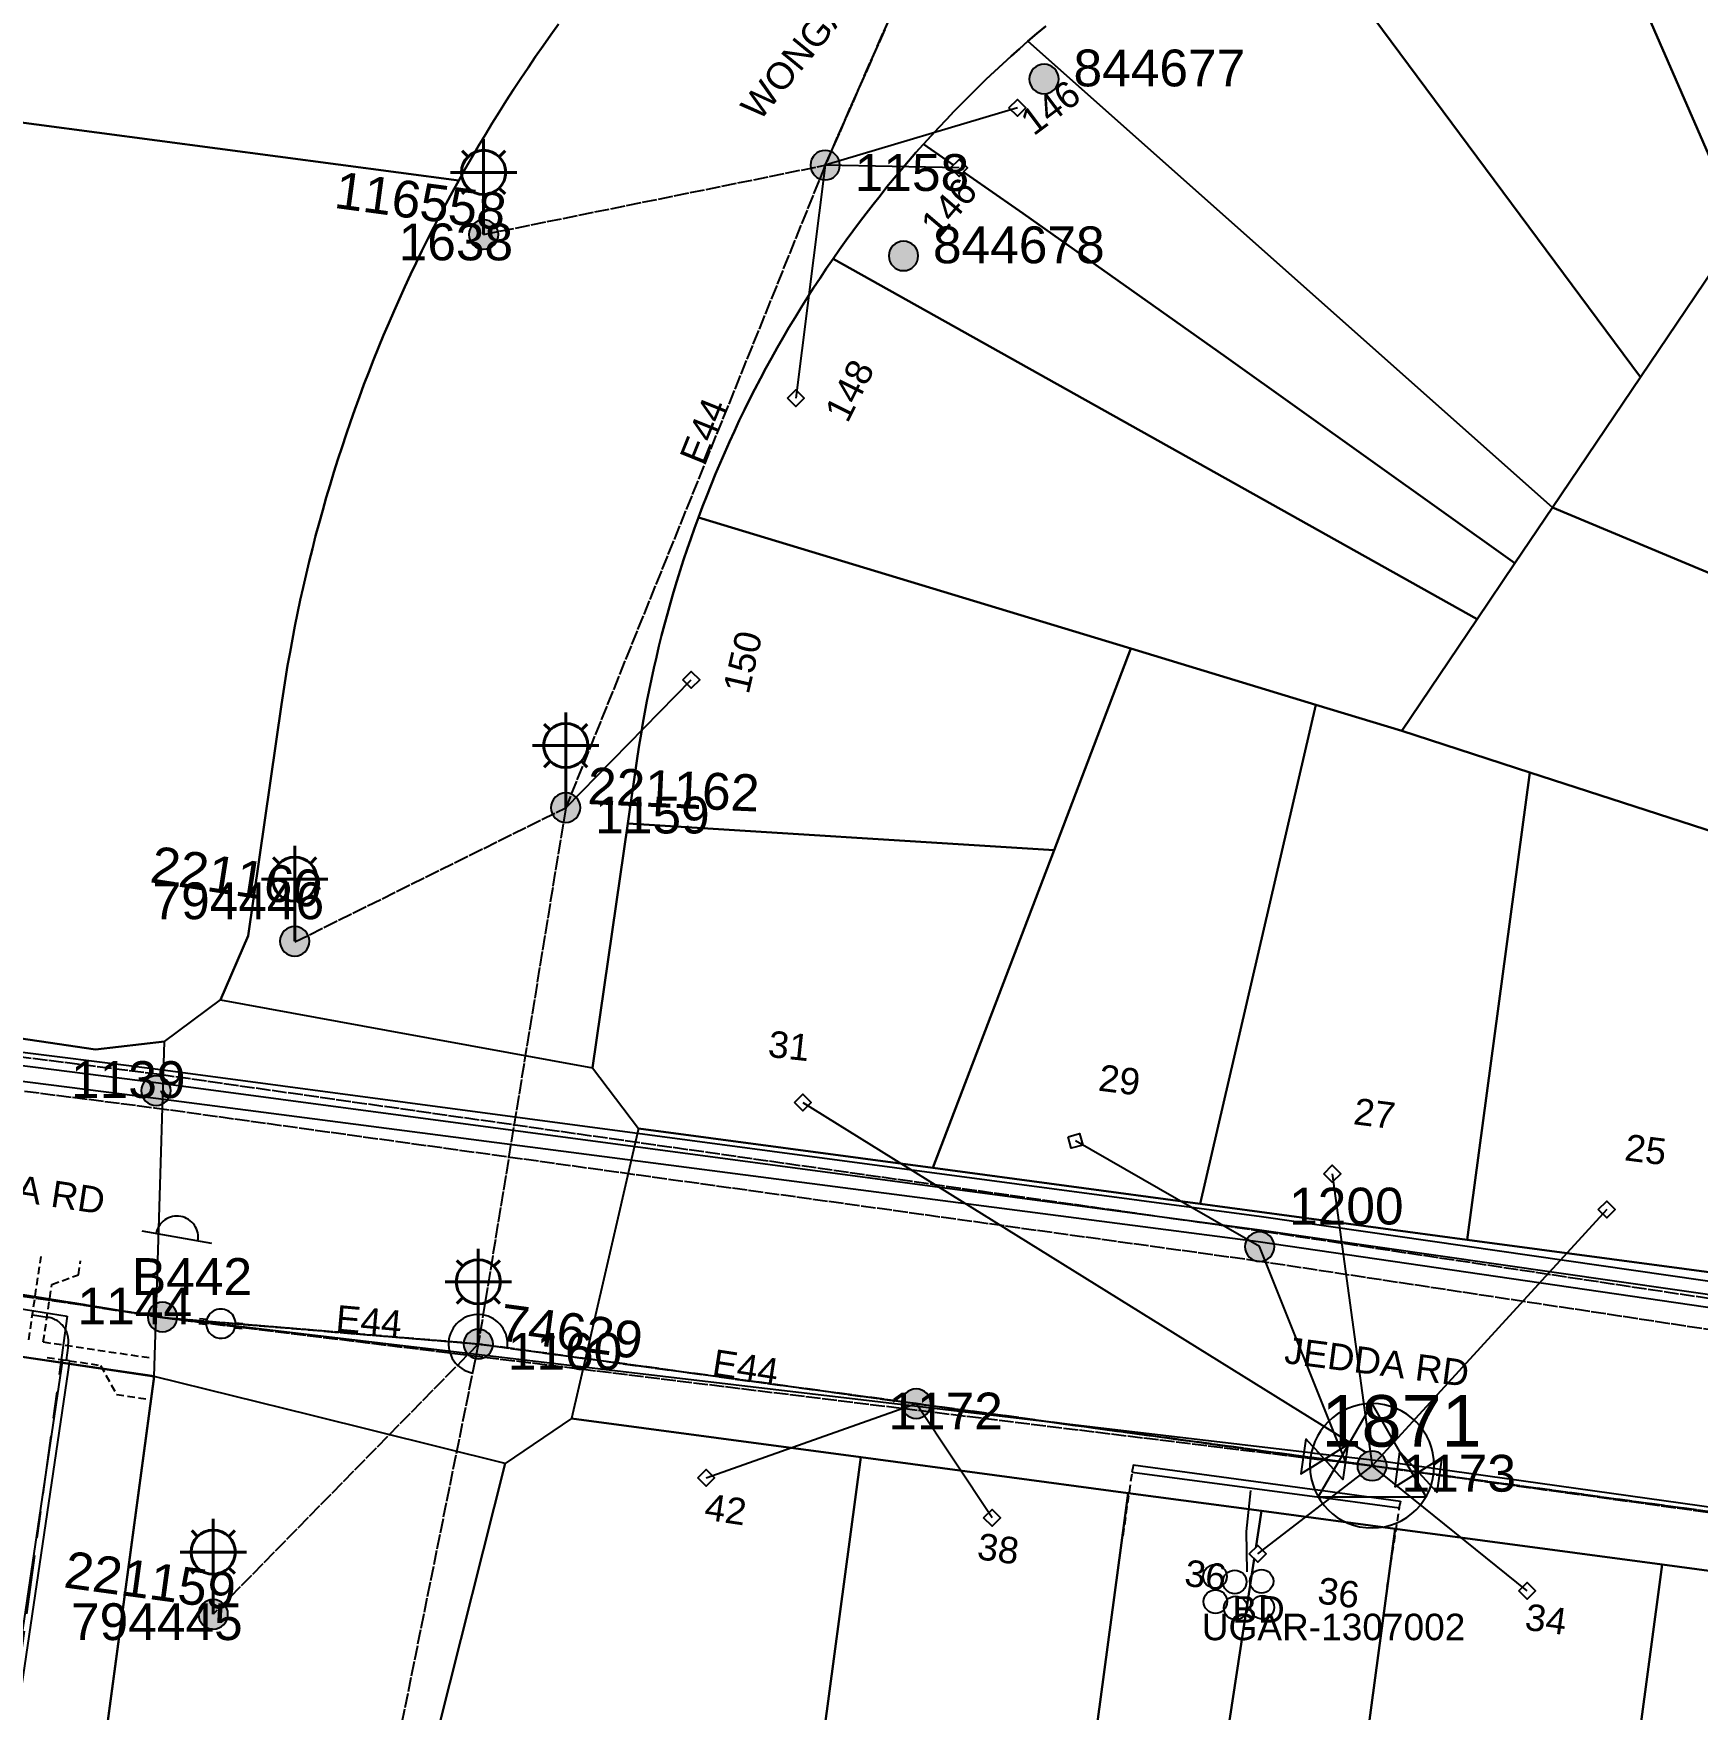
# Model space of a CAD drawing. Header units: metres. Extents: x 303290 to 305422, y 6242588 to 6244350.
# Drawn here: x 304972.7 to 305085.7, y 6243000.3 to 6243114.1 of the extents above; entities that cross this region are included whole.
import ezdxf
from ezdxf.enums import TextEntityAlignment as Align

# ---------------------------------------------------------------- set-up
doc = ezdxf.new("R2010")
doc.units = ezdxf.units.M
for name, pattern in [('Cable Exist OH', [1, 1, 0]), ('Cable Exist UG', [8.2, 4, -1.2, 1.8, -1.2]), ('DASHED', [0.75, 0.5, -0.25])]:
    doc.linetypes.add(name, pattern=pattern)
doc.layers.get('0').update_dxf_attribs({"color": 6})
for name, color, linetype in [('Cadastre Land Parcels_SP_EXT', 9, 'Continuous'), ('Cadastre Roads_SP_EXT', 9, 'Continuous'), ('Duct_SP_EXT', 7, 'Continuous'), ('Equip_LV_EXT', 7, 'Continuous'), ('Equip_SP_HV_EXT', 7, 'Continuous'), ('Equip_SP_LV_EXT', 7, 'Continuous'), ('Equip_SP_SL_EXT', 7, 'Continuous'), ('Mains_HV_EXT', 7, 'Continuous'), ('Mains_LV_EXT', 7, 'Continuous'), ('Mains_SL_EXT', 7, 'Continuous'), ('Mains_TR_EXT', 7, 'Continuous'), ('Services_SP_EXT', 7, 'Continuous'), ('Sub_SP_TR_HV_LV_EXT', 7, 'Continuous'), ('SupportsOH_SP_TR_HV_LV_SL_EXT', 7, 'Continuous'), ('Trench_SP_EXT', 7, 'Continuous'), ('UNKNOWN_FEATURES', 1, 'DASHED')]:
    doc.layers.add(name, color=color, linetype=linetype)
doc.styles.add('iecARIAL', font='arial.ttf', dxfattribs={"height": 2})
doc.styles.add('POLE_LABEL', font='arial.ttf')
doc.styles.get("Standard").update_dxf_attribs({"font": 'arial.ttf'})
doc.linetypes.add('Cable E OH', pattern='A,9.4,["E",Standard,S=1.7,R=0,X=0,Y=-1],0', length=9.4)
doc.linetypes.add('Cable P UG', pattern='A,6,-0.5,["P",Standard,S=1.7,R=0,X=0.5,Y=-1],-2.9', length=9.4)

# ---------------------------------------------------------------- blocks, each defined once
blk = doc.blocks.new('SUB_POLE_EXT')
blk.add_wipeout([(0, 4.22), (0.42, 4.2), (0.83, 4.14), (1.21, 4.05), (1.62, 3.9), (1.99, 3.72), (2.35, 3.51), (2.68, 3.26), (2.99, 2.99), (3.28, 2.66), (3.52, 2.34), (3.76, 1.92), (3.9, 1.62), (4.04, 1.23), (4.18, 0.63), (4.22, 0), (4.18, -0.61), (4.06, -1.15), (3.9, -1.62), (3.58, -2.24), (3.22, -2.73), (2.97, -3.01), (2.68, -3.26), (2.36, -3.5), (2, -3.72), (1.64, -3.89), (1.25, -4.03), (0.82, -4.14), (0.42, -4.2), (0, -4.22), (-0.41, -4.2), (-0.8, -4.15), (-1.21, -4.05), (-1.62, -3.9), (-1.99, -3.73), (-2.35, -3.51), (-2.68, -3.26), (-2.96, -3.02), (-3.23, -2.72), (-3.51, -2.35), (-3.71, -2.01), (-3.91, -1.6), (-4.05, -1.21), (-4.16, -0.76), (-4.22, -0.14), (-4.21, 0.39), (-4.14, 0.83), (-4.03, 1.27), (-3.9, 1.63), (-3.71, 2.02), (-3.5, 2.37), (-3.28, 2.67), (-2.99, 2.99), (-2.68, 3.27), (-2.33, 3.52), (-1.98, 3.73), (-1.63, 3.9), (-1.2, 4.05), (-0.78, 4.15), (-0.4, 4.21)])
blk.add_line((2.16, 0.48), (2.16, 0.48, 0))
blk.add_lwpolyline([(-4.22, 0, 1), (4.22, 0, 1)], format="xyb", close=True)
blk.add_lwpolyline([(2.14, 0.52), (0, 4.22), (-3.66, -2.11), (3.66, -2.11)], close=True)
for tag, height, flags, p in [('ASSET_NUM', 3.5, 8, (2, 2)), ('STREET_CODE', 0.2, 9, (1.5, 0)), ('CONSTRUCTED_VOLTAGE', 0.2, 9, (1.5, -0.2)), ('OPERATING_VOLTAGE', 0.2, 9, (1.5, -0.6)), ('OPERATED_BY', 0.2, 9, (1.5, -0.8)), ('ORIENTATION', 0.2, 9, (1.5, -1.2)), ('NO_PHASES', 0.2, 9, (1.5, -0.4)), ('MAINTAINED_BY', 0.2, 9, (1.5, -1)), ('OWNED_BY', 0.2, 9, (1.5, -1.4)), ('SECONDARY_VOLTAGE', 0.2, 9, (1.5, -1.6)), ('STATE', 0.2, 9, (1.5, -1.8)), ('SUBSTATION_TYPE', 0.2, 9, (1.5, -2)), ('USAGE', 0.2, 9, (1.5, -2.2)), ('STREETNAME', 0.2, 9, (1.5, -2.8)), ('SUBURB', 0.2, 9, (1.5, -3)), ('Z', 0.2, 1, (1.5, -3.4)), ('LEGEND', 0.2, 9, (1.5, -2.4)), ('LOCATION', 0.2, 9, (1.5, -2.6)), ('NOTES', 0.2, 9, (1.5, -3.2))]:
    blk.add_attdef(tag, text='', height=height, dxfattribs=dict(flags=flags)).set_placement(p, align=Align.MIDDLE_LEFT)
blk = doc.blocks.new('DUCT_EXT')
blk.add_circle((0, 0.8), 0.8)
at = {"flags": 1}
blk.add_attdef('Z', (0, 0), '', height=0.2, dxfattribs=at)
at = {"flags": 9}
for tag, p in [('DUCT_CODE', (0, 0)), ('XSECT_TYPE', (0, -0.2)), ('STATE', (0, -0.6)), ('FB_REFERENCE', (0, -0.4)), ('NOTES', (0, -0.8))]:
    blk.add_attdef(tag, text='', height=0.2, dxfattribs=at).set_placement(p, align=Align.MIDDLE_LEFT)
blk = doc.blocks.new('LV_OH_LINKS_OPEN_EXT')
for p, q in [((-0.17, 4.97), (-0.17, 5.46)), ((0.17, 4.97), (0.17, 5.46)), ((-0.17, 3), (-0.17, 2.5)), ((0.17, 3), (0.17, 2.5))]:
    blk.add_line(p, q)
blk.add_lwpolyline([(0, 2.99, 1), (0, 4.98, 1)], format="xyb", close=True)
at = {"flags": 9}
for tag, p in [('ACTUAL_STATUS', (0, 0)), ('CONSTRUCTED_VOLTAGE', (0, -0.2)), ('OPERATING_VOLTAGE', (0, -0.6)), ('ORIENTATION', (0, -0.8)), ('OWNED_BY', (0, -1)), ('STATE', (0, -1.2)), ('NO_PHASES', (0, -0.4)), ('SWITCH_TYPE', (0, -1.4)), ('USAGE', (0, -1.6)), ('LEGEND', (0, -1.8)), ('NOTES', (0, -2))]:
    blk.add_attdef(tag, text='', height=0.2, dxfattribs=at).set_placement(p, align=Align.MIDDLE_LEFT)
at = {"flags": 1}
blk.add_attdef('Z', (0, 0), '', height=0.2, dxfattribs=at)
blk = doc.blocks.new('LV_OH_LINKS_DISTFUSE_EXT')
for p, q in [((0, 0), (0.96, 0)), ((3.84, 0), (4.8, 0))]:
    blk.add_line(p, q)
blk.add_lwpolyline([(3.84, -1.2), (3.84, 1.2), (0.96, -1.2), (0.96, 1.2)], close=True)
at = {"flags": 9}
for tag, p in [('ACTUAL_STATUS', (0, 0)), ('CONSTRUCTED_VOLTAGE', (0, -0.2)), ('OPERATING_VOLTAGE', (0, -0.6)), ('ORIENTATION', (0, -0.8)), ('OWNED_BY', (0, -1)), ('STATE', (0, -1.2)), ('NO_PHASES', (0, -0.4)), ('SWITCH_TYPE', (0, -1.4)), ('USAGE', (0, -1.6)), ('NOTES', (0, -1.8))]:
    blk.add_attdef(tag, text='', height=0.2, dxfattribs=at).set_placement(p, align=Align.MIDDLE_LEFT)
at = {"flags": 1}
blk.add_attdef('Z', (0, 0), '', height=0.2, dxfattribs=at)
blk = doc.blocks.new('SL_LANTERN_EXT')
at = {"lineweight": 40}
for p, q in [((0, 1.97), (0, 6.47)), ((-1.46, 5.68), (-1.06, 5.28)), ((1.46, 5.68), (1.06, 5.28)), ((-2.25, 4.22), (2.25, 4.22)), ((-1.46, 2.76), (-1.06, 3.16)), ((0, 0), (0, 2.72)), ((1.46, 2.76), (1.06, 3.16))]:
    blk.add_line(p, q, dxfattribs=at)
blk.add_circle((0, 4.22), 1.5, dxfattribs=at)
at = {"style": 'iecARIAL', "flags": 8}
blk.add_attdef('ASSET_NUM', (1.5, 1.5), '', height=2.5, dxfattribs=at)
for tag, p, height, flags in [('CONSTRUCTED_VOLTAGE', (0.98, -0.65), 0.2, 9), ('CONTROL_TYPE', (0.98, -0.85), 0.2, 9), ('LANTERN_PURPOSE', (0.98, -1.05), 0.2, 9), ('LANTERN_TYPE', (0.98, -1.25), 0.2, 9), ('LNUMBER', (2.18, -3.25), 2.5, 8), ('OPERATING_VOLTAGE', (0.98, -1.65), 0.2, 9), ('ORIENTATION', (0.98, -1.85), 0.2, 9), ('OWNED_BY', (0.98, -2.05), 0.2, 9), ('STATE', (0.98, -2.25), 0.2, 9), ('NO_PHASES', (0.98, -1.45), 0.2, 9), ('USAGE', (0.98, -2.45), 0.2, 9), ('CEXIST', (0.98, -2.65), 0.2, 9), ('CNEW', (0.98, -2.85), 0.2, 9), ('CNUMBER', (0.98, -3.05), 0.2, 9), ('CREMOVE', (0.98, -3.25), 0.2, 9), ('CREPLACE', (0.98, -3.45), 0.2, 9), ('LKINGHEIGHT', (0.98, -3.65), 0.2, 9), ('LBRACKET', (0.98, -3.85), 0.2, 9), ('LBRACKETVOCAB', (0.98, -4.05), 0.2, 9), ('LCATEGORY', (0.98, -4.25), 0.2, 9), ('LCHARGE1', (0.98, -4.45), 0.2, 9), ('LCHARGE1PERCENT', (0.98, -4.65), 0.2, 9), ('LCHARGE2', (0.98, -4.85), 0.2, 9), ('LCHARGE2PERCENT', (0.98, -5.05), 0.2, 9), ('LCHARGE3', (0.98, -5.25), 0.2, 9), ('LCHARGE3PERCENT', (0.98, -5.45), 0.2, 9), ('LEXIST', (0.98, -5.65), 0.2, 9), ('LLAMP', (0.98, -5.85), 0.2, 9), ('LLAMPVOCAB', (0.98, -6.05), 0.2, 9), ('LMAST', (0.98, -6.25), 0.2, 9), ('LMASTVOCAB', (0.98, -6.45), 0.2, 9), ('LNEW', (0.98, -6.65), 0.2, 9), ('LANTNUMBER', (0.98, -6.85), 0.2, 9), ('LOUTREACH', (0.98, -7.25), 0.2, 9), ('LOUTREACHVOCAB', (0.98, -7.45), 0.2, 9), ('LRATECODE', (0.98, -7.65), 0.2, 9), ('LREMOVE', (0.98, -7.85), 0.2, 9), ('LREPLACE', (0.98, -8.05), 0.2, 9), ('STREETNAME', (0.98, -9.25), 0.2, 9), ('LTYPE', (0.98, -8.25), 0.2, 9), ('LTYPEVOCAB', (0.98, -8.45), 0.2, 9), ('LEGEND', (0.98, -8.65), 0.2, 9), ('LOCATION', (0.98, -8.85), 0.2, 9), ('NOTES', (0.98, -9.05), 0.2, 9), ('SUBURB', (0.98, -9.45), 0.2, 1)]:
    blk.add_attdef(tag, p, '', height=height, dxfattribs=dict(flags=flags))
blk = doc.blocks.new('CCP_EXT')
at = {"flags": 9}
for tag, p in [('STATE', (0, -1.8)), ('LEGEND', (0, -1.4)), ('LIFE_SUPPORT', (0, -1.6)), ('NOTES', (0, -2))]:
    blk.add_attdef(tag, text='', height=0.2, dxfattribs=at).set_placement(p, align=Align.MIDDLE_LEFT)
blk.add_wipeout([(0, 0.57), (0.57, 0), (0, -0.57), (-0.57, 0)])
blk.add_lwpolyline([(-0.57, 0), (0, 0.57), (0.57, 0), (0, -0.57), (-0.57, 0)])
at = {"flags": 1}
blk.add_attdef('Z', (0, 0), '', height=0.2, dxfattribs=at)
at = {"flags": 9}
for tag, p in [('CCP_TYPE', (0, 0)), ('CONSTRUCTED_VOLTAGE', (0, -0.2)), ('OPERATING_VOLTAGE', (0, -0.6)), ('ORIENTATION', (0, -0.8)), ('OWNED_BY', (0, -1)), ('NO_PHASES', (0, -0.4)), ('USAGE', (0, -1.2))]:
    blk.add_attdef(tag, text='', height=0.2, dxfattribs=at).set_placement(p, align=Align.MIDDLE_LEFT)
blk = doc.blocks.new('POLE_EXT')
blk.add_hatch(color=256).paths.add_polyline_path([(-1, 0, 1), (1, 0, 1)])
blk.add_lwpolyline([(-1, 0, 1), (1, 0, 1)], format="xyb", close=True)
for tag, height, flags, p in [('pNumber', 2.5, 8, (-17.84, 2.07)), ('OWNED_BY', 0.2, 9, (1.35, -0.4)), ('SPECIAL_USE', 0.2, 9, (1.35, -0.8)), ('STATE', 0.2, 9, (1.35, -1)), ('PARENT', 0.2, 9, (1.35, -0.6)), ('USAGE', 0.2, 9, (1.35, -1.2)), ('cLV', 0.2, 9, (1.35, -1.4)), ('hDepth', 0.2, 9, (1.35, -1.6)), ('hDia', 0.2, 9, (1.35, -1.8)), ('cHV', 0.2, 9, (1.35, -2)), ('LBRACKET', 0.2, 9, (1.35, -2.2)), ('cLinedev', 0.2, 9, (1.35, -3.4)), ('LExisting', 0.2, 9, (1.35, -2.4)), ('LANTNUMBER', 0.2, 9, (1.35, -2.6)), ('LOther', 0.2, 9, (1.35, -2.8)), ('LRemove', 0.2, 9, (1.35, -3)), ('LEGEND', 0.2, 9, (1.35, -3.2)), ('pExisting', 0.2, 9, (1.35, -3.8)), ('pFooting', 0.2, 9, (1.35, -4.4)), ('pNew', 0.2, 9, (1.35, -4.6)), ('LOCATION', 0.2, 9, (1.35, -3.6)), ('PFNUMBER', 0.2, 9, (1.35, -4)), ('NEWPFNUMBER', 0.2, 9, (1.35, -4.2)), ('pRelocate', 0.2, 9, (1.35, -5)), ('pRemove', 0.2, 9, (1.35, -5.2)), ('pReplace', 0.2, 9, (1.35, -5.4)), ('pStay', 0.2, 9, (1.35, -5.6)), ('pType', 0.2, 9, (1.35, -5.8)), ('cspan', 0.2, 9, (1.35, -6)), ('STREETNAME', 0.2, 9, (1.35, -6.2)), ('SUBURB', 0.2, 9, (1.35, -6.4)), ('NOTES', 0.2, 9, (1.35, -6.6)), ('MAINTAINED_BY', 0.2, 9, (1.36, -6.81)), ('OPERATED_BY', 0.2, 9, (1.36, -7.01))]:
    blk.add_attdef(tag, text='', height=height, dxfattribs=dict(flags=flags)).set_placement(p, align=Align.MIDDLE_LEFT)
at = {"style": 'POLE_LABEL'}
for tag, height, flags, p in [('ASSET_NUM', 2.5, 8, (2, 2)), ('STRUCTURE_PLANT_NUMBER', 0.2, 9, (1.35, 0.03)), ('STREET_CODE', 0.2, 9, (1.35, -0.2))]:
    blk.add_attdef(tag, text='', height=height, dxfattribs=dict(at, flags=flags)).set_placement(p, align=Align.MIDDLE_LEFT)
at = {"flags": 1}
blk.add_attdef('Z', (1.35, -7.33), '', height=0.2, dxfattribs=at)
blk = doc.blocks.new('HV_USL_CLOSED_EXT')
blk.add_line((2.4, 5.5), (-2.4, 5.5))
blk.add_lwpolyline([(1.44, 5.5, 0.414214), (0, 6.94, 0.414214), (-1.44, 5.5)], format="xyb")
for tag, height, flags, p in [('ASSET_NUM', 2.5, 8, (2, 2)), ('STREET_CODE', 0.2, 9, (1.5, 0)), ('ACTUAL_STATUS', 0.2, 9, (1.5, -0.2)), ('CONSTRUCTED_VOLTAGE', 0.2, 9, (1.5, -0.4)), ('OPERATING_VOLTAGE', 0.2, 9, (1.5, -0.8)), ('ORIENTATION', 0.2, 9, (1.5, -1)), ('OWNED_BY', 0.2, 9, (1.5, -1.2)), ('NO_PHASES', 0.2, 9, (1.5, -0.6)), ('OPERATED_BY', 0.2, 9, (1.5, -1.4)), ('STATE', 0.2, 9, (1.5, -1.8)), ('SWITCH_TYPE', 0.2, 9, (1.5, -2)), ('MAINTAINED_BY', 0.2, 9, (1.5, -1.6)), ('USAGE', 0.2, 9, (1.5, -2.2)), ('STREETNAME', 0.2, 9, (1.5, -2.8)), ('SUBURB', 0.2, 9, (1.5, -3)), ('LEGEND', 0.2, 9, (1.5, -2.4)), ('LOCATION', 0.2, 9, (1.5, -2.6)), ('NOTES', 0.2, 9, (1.5, -3.2)), ('LABEL_ALIGNMENT', 0.2, 9, (1.5, -3.4)), ('Z', 0.2, 1, (1.5, -3.6))]:
    blk.add_attdef(tag, text='', height=height, dxfattribs=dict(flags=flags)).set_placement(p, align=Align.MIDDLE_LEFT)

msp = doc.modelspace()

# ---------------------------------------------------------------- linework, layer by layer
at = {"layer": 'Cadastre Land Parcels_SP_EXT', "linetype": 'Continuous'}
for points in [[(305103.01, 6243106.05), (305092.56, 6243137.37), (305075.21, 6243131.59), (305088.6, 6243100.85), (305103.01, 6243106.05)], [(305088.6, 6243100.85), (305075.21, 6243131.59), (305067.1, 6243128.89), (305066.39, 6243128.64), (305065.68, 6243128.4), (305064.97, 6243128.14), (305064.27, 6243127.88), (305063.56, 6243127.61), (305062.87, 6243127.34), (305062.17, 6243127.06), (305061.47, 6243126.77), (305060.78, 6243126.48), (305060.09, 6243126.17), (305059.41, 6243125.87), (305058.72, 6243125.55), (305058.04, 6243125.23), (305057.37, 6243124.91), (305056.69, 6243124.57), (305081.78, 6243090.75), (305088.6, 6243100.85)], [(305075.82, 6243081.91), (305040.22, 6243113.56), (305039.65, 6243113.05), (305039.08, 6243112.54), (305038.51, 6243112.02), (305037.95, 6243111.5), (305037.39, 6243110.98), (305036.84, 6243110.44), (305036.29, 6243109.91), (305035.75, 6243109.36), (305035.21, 6243108.81), (305034.68, 6243108.26), (305034.16, 6243107.7), (305033.64, 6243107.14), (305033.12, 6243106.57), (305039.9, 6243101.88), (305053.67, 6243092.11), (305073.26, 6243078.12), (305075.82, 6243081.91)], [(305073.26, 6243078.12), (305053.67, 6243092.11), (305039.9, 6243101.88), (305033.12, 6243106.57), (305032.62, 6243106), (305032.12, 6243105.42), (305031.63, 6243104.85), (305031.14, 6243104.26), (305030.65, 6243103.67), (305030.18, 6243103.08), (305029.71, 6243102.48), (305029.24, 6243101.88), (305028.78, 6243101.27), (305028.33, 6243100.66), (305027.88, 6243100.05), (305027.44, 6243099.43), (305027, 6243098.8), (305070.7, 6243074.33), (305073.26, 6243078.12)], [(305112.7, 6243070.58), (305114.04, 6243080.6), (305088.6, 6243100.85), (305081.78, 6243090.75), (305075.82, 6243081.91), (305114.49, 6243065.72), (305112.7, 6243070.58)], [(305070.7, 6243074.33), (305027, 6243098.8), (305026.55, 6243098.15), (305026.11, 6243097.49), (305025.67, 6243096.82), (305025.24, 6243096.15), (305024.82, 6243095.48), (305024.41, 6243094.8), (305024, 6243094.12), (305023.6, 6243093.44), (305023.2, 6243092.75), (305022.81, 6243092.05), (305022.43, 6243091.36), (305022.06, 6243090.66), (305021.69, 6243089.95), (305021.33, 6243089.24), (305020.98, 6243088.53), (305020.63, 6243087.81), (305020.3, 6243087.1), (305019.96, 6243086.37), (305019.64, 6243085.65), (305019.32, 6243084.92), (305019.01, 6243084.19), (305018.71, 6243083.45), (305018.42, 6243082.71), (305018.13, 6243081.97), (305017.85, 6243081.23), (305047.21, 6243072.33), (305059.75, 6243068.52), (305065.59, 6243066.75), (305070.7, 6243074.33)], [(305047.21, 6243072.33), (305017.85, 6243081.23), (305017.59, 6243080.51), (305017.34, 6243079.79), (305017.09, 6243079.07), (305016.85, 6243078.35), (305016.61, 6243077.63), (305016.39, 6243076.9), (305016.17, 6243076.17), (305015.96, 6243075.44), (305015.75, 6243074.7), (305015.55, 6243073.97), (305015.36, 6243073.23), (305015.18, 6243072.49), (305015, 6243071.75), (305014.83, 6243071.01), (305014.67, 6243070.26), (305014.51, 6243069.52), (305014.36, 6243068.77), (305014.22, 6243068.02), (305014.09, 6243067.27), (305013.96, 6243066.52), (305013.84, 6243065.77), (305013.73, 6243065.02), (305013.07, 6243060.45), (305042, 6243058.65), (305047.21, 6243072.33)], [(305116.08, 6243061.38), (305114.49, 6243065.72), (305075.82, 6243081.91), (305073.26, 6243078.12), (305070.7, 6243074.33), (305065.59, 6243066.75), (305074.28, 6243063.93), (305091.68, 6243058.28), (305114.66, 6243050.81), (305116.08, 6243061.38)], [(305059.75, 6243068.52), (305047.21, 6243072.33), (305042, 6243058.65), (305033.77, 6243037.07), (305051.9, 6243034.64), (305059.75, 6243068.52)], [(305074.28, 6243063.93), (305065.59, 6243066.75), (305059.75, 6243068.52), (305051.9, 6243034.64), (305070.03, 6243032.2), (305074.28, 6243063.93)], [(305091.68, 6243058.28), (305074.28, 6243063.93), (305070.03, 6243032.2), (305089.66, 6243029.57), (305091.68, 6243058.28)], [(305042, 6243058.65), (305013.07, 6243060.45), (305010.67, 6243043.86), (305013.78, 6243039.75), (305033.77, 6243037.07), (305042, 6243058.65)], [(304959.96, 6242942), (304952.23, 6242884.53), (304962.13, 6242883.09), (304965.22, 6242906.36), (304970.13, 6242942.82), (304980.93, 6243022.93), (304971.04, 6243024.38), (304959.96, 6242942)], [(305028.88, 6243017.43), (305009.25, 6243020.06), (305004.73, 6243017), (305000.24, 6242999.13), (305025.65, 6242993.26), (305028.88, 6243017.43)], [(305047.01, 6243015), (305028.88, 6243017.43), (305025.65, 6242993.26), (305024.03, 6242981.18), (305039.13, 6242979.15), (305042.16, 6242978.75), (305047.01, 6243015)], [(305056.07, 6243013.79), (305047.01, 6243015), (305042.16, 6242978.75), (305050.55, 6242977.62), (305056.07, 6243013.79)], [(305099.88, 6243007.92), (305083.26, 6243010.15), (305078.41, 6242973.9), (305091.6, 6242970.13), (305099.88, 6243007.92)]]:
    msp.add_lwpolyline(points, close=True, dxfattribs=at)
for points in [[(305041.43, 6243114.59), (305040.83, 6243114.08), (305040.22, 6243113.56), (305075.82, 6243081.91), (305081.78, 6243090.75), (305081.78, 6243090.75), (305056.69, 6243124.57)], [(304936.07, 6243112.8), (305001.59, 6243104.12), (305002.03, 6243104.9), (305002.03, 6243104.9), (305002.48, 6243105.68), (305002.94, 6243106.46), (305003.4, 6243107.23), (305003.87, 6243108), (305004.34, 6243108.76), (305004.82, 6243109.52), (305005.31, 6243110.28), (305005.8, 6243111.03), (305006.3, 6243111.77), (305006.81, 6243112.52), (305007.33, 6243113.25), (305007.85, 6243113.99), (305008.37, 6243114.72)], [(304936.25, 6243051.14), (304976.94, 6243045.12), (304981.63, 6243045.66), (304981.63, 6243045.66), (304985.42, 6243048.48), (304987.29, 6243052.82), (304989.56, 6243068.53), (304989.69, 6243069.42), (304989.83, 6243070.3), (304989.98, 6243071.19), (304990.14, 6243072.08), (304990.3, 6243072.96), (304990.47, 6243073.85), (304990.65, 6243074.73), (304990.84, 6243075.61), (304991.03, 6243076.49), (304991.23, 6243077.36), (304991.44, 6243078.24), (304991.66, 6243079.11), (304991.88, 6243079.98), (304992.12, 6243080.85), (304992.36, 6243081.72), (304992.6, 6243082.58), (304992.86, 6243083.45), (304993.12, 6243084.31), (304993.39, 6243085.16), (304993.67, 6243086.02), (304993.95, 6243086.87), (304994.24, 6243087.73), (304994.54, 6243088.57), (304994.85, 6243089.42), (304995.16, 6243090.26), (304995.48, 6243091.1), (304995.81, 6243091.94), (304996.15, 6243092.77), (304996.49, 6243093.61), (304996.84, 6243094.43), (304997.2, 6243095.26), (304997.56, 6243096.08), (304997.93, 6243096.9), (304998.31, 6243097.72), (304998.7, 6243098.53), (304999.09, 6243099.34), (304999.49, 6243100.15), (304999.9, 6243100.95), (305000.31, 6243101.75), (305000.73, 6243102.54), (305001.16, 6243103.33), (305001.59, 6243104.12), (304936.07, 6243112.8)]]:
    msp.add_lwpolyline(points, dxfattribs=at)
at = {"layer": 'Cadastre Roads_SP_EXT', "linetype": 'Continuous'}
for points in [[(304936.25, 6243051.14), (304947.9, 6243038.78), (304957.5, 6243026.38), (304971.04, 6243024.38), (304980.93, 6243022.92), (304981.24, 6243032.94), (304981.63, 6243045.66), (304976.94, 6243045.12), (304936.25, 6243051.14)], [(304990.1, 6242924.84), (304992.78, 6242944.47), (304995.25, 6242962.59), (304997.56, 6242979.5), (305000.24, 6242999.13), (305004.73, 6243017), (304991.56, 6243020.28), (304980.93, 6243022.92), (304970.13, 6242942.82), (304965.22, 6242906.36), (304975.1, 6242905.17), (304987.22, 6242903.7), (304990.1, 6242924.84)]]:
    msp.add_lwpolyline(points, close=True, dxfattribs=at)
at = {"layer": 'Duct_SP_EXT'}
for p, q in [((304974.7, 6243024.05), (304954.97, 6242890.45)), ((304974.7, 6243024.05), (304974.94, 6243024.02)), ((304975.17, 6243023.98), (304974.94, 6243024.02)), ((304975.17, 6243023.98), (304955.45, 6242890.38)), ((305047.29, 6243016.43), (305047.33, 6243016.67)), ((305047.36, 6243016.91), (305047.33, 6243016.67))]:
    msp.add_line(p, q, dxfattribs=at)
msp.add_lwpolyline([(305055.1, 6243009.66), (305055.04, 6243012.39), (305055.35, 6243015.17)], dxfattribs=at)
at = {"layer": 'Mains_HV_EXT', "linetype": 'Cable Exist OH'}
msp.add_lwpolyline([(304887.28, 6243042.08), (304981.49, 6243026.95)], dxfattribs=at)
at = {"layer": 'Mains_HV_EXT', "linetype": 'Cable Exist UG'}
msp.add_lwpolyline([(304928.59, 6243007.68), (304930.32, 6243007.69), (304934.19, 6243010.54), (304936.12, 6243014.89), (304939.9, 6243014.49), (304944.08, 6243015.19), (304947.33, 6243016.47), (304950.49, 6243019.05), (304952.61, 6243021.8), (304954.17, 6243025.27), (304955.42, 6243030.05), (304975.02, 6243027.02), (304965.4, 6242956.75), (304965.4, 6242956.75), (304955.04, 6242888.68)], dxfattribs=at)
at = {"layer": 'Mains_LV_EXT', "linetype": 'Cable Exist OH'}
for points in [[(305008.85, 6243061.53), (305002.92, 6243025.12)], [(304981.49, 6243026.95), (304919.11, 6243036.14)], [(305002.92, 6243025.12), (304981.48, 6243026.91)], [(305002.92, 6243025.12), (304993.35, 6242977.74)], [(305002.92, 6243025.12), (305032.63, 6243021.07)]]:
    msp.add_lwpolyline(points, dxfattribs=at)
at = {"layer": 'Mains_LV_EXT', "linetype": 'Continuous'}
msp.add_lwpolyline([(305004.89, 6243024.86, 2.310249), (305002.52, 6243023.15)], format="xyb", dxfattribs=at)
at = {"layer": 'Mains_SL_EXT', "linetype": 'Cable Exist OH'}
for points in [[(305003.28, 6243100.44), (305026.46, 6243105.15)], [(304990.47, 6243052.42), (305008.85, 6243061.53)], [(305002.92, 6243025.12), (304984.93, 6243006.77)]]:
    msp.add_lwpolyline(points, dxfattribs=at)
at = {"layer": 'Trench_SP_EXT', "linetype": 'Cable Exist UG'}
for points in [[(304972.66, 6243027.09), (304973.65, 6243026.94)], [(304975.08, 6243025.01), (304974.94, 6243024.02)]]:
    msp.add_lwpolyline(points, dxfattribs=at)
msp.add_lwpolyline([(304973.65, 6243026.94, -0.43008), (304975.08, 6243025.01)], format="xyb", dxfattribs=at)
at = {"layer": 'UNKNOWN_FEATURES'}
for points in [[(304972.41, 6243025.41), (304973.25, 6243031.06)], [(304973.4, 6243025.26), (304973.98, 6243029.16), (304975.79, 6243029.82), (304975.93, 6243030.76)], [(304973.4, 6243025.26), (304980.67, 6243024.18)], [(304973.67, 6243024.21), (304977.28, 6243023.67), (304978.38, 6243021.69), (304980.41, 6243021.39)], [(305046.68, 6243012.1), (305047.33, 6243016.67)]]:
    msp.add_lwpolyline(points, dxfattribs=at)

# ---------------------------------------------------------------- block references
at = {"layer": 'Duct_SP_EXT'}
for p in [(305052.91, 6243008.54), (305054.25, 6243008.17), (305056.07, 6243008.21), (305052.94, 6243006.83), (305054.31, 6243006.4), (305056.13, 6243006.44)]:
    msp.add_blockref('DUCT_EXT', p, dxfattribs=at)
at = {"layer": 'Equip_SP_HV_EXT'}
ref = msp.add_blockref('HV_USL_CLOSED_EXT', (304981.49, 6243026.95), dxfattribs=dict(at, rotation=349.7542777617889))
ref.add_attrib('ASSET_NUM', 'B442', dxfattribs={"layer": '0', "height": 2.5}).set_placement((304983.49, 6243027.7), align=Align.BOTTOM_CENTER)
at = {"layer": 'Equip_SP_LV_EXT', "rotation": 263.5247844035086}
msp.add_blockref('LV_OH_LINKS_OPEN_EXT', (304981.49, 6243026.95), dxfattribs=at)
at = {"layer": 'Equip_SP_SL_EXT'}
ref = msp.add_blockref('SL_LANTERN_EXT', (305003.28, 6243100.44), dxfattribs=at)
ref.add_attrib('ASSET_NUM', '116558', dxfattribs={"layer": '0', "height": 2.5, "rotation": 352.3021, "style": 'iecARIAL'}).set_placement((305004.78, 6243101.94), align=Align.MIDDLE_RIGHT)
ref = msp.add_blockref('SL_LANTERN_EXT', (305008.85, 6243061.53), dxfattribs=at)
ref.add_attrib('ASSET_NUM', '221162', dxfattribs={"layer": '0', "height": 2.5, "rotation": 357.4526, "style": 'iecARIAL'}).set_placement((305010.35, 6243063.03), align=Align.MIDDLE_LEFT)
ref = msp.add_blockref('SL_LANTERN_EXT', (304990.46, 6243052.46), dxfattribs=at)
ref.add_attrib('ASSET_NUM', '221160', dxfattribs={"layer": '0', "height": 2.5, "rotation": 351.2105, "style": 'iecARIAL'}).set_placement((304991.96, 6243053.96), align=Align.BOTTOM_RIGHT)
ref = msp.add_blockref('SL_LANTERN_EXT', (305002.92, 6243025.12), dxfattribs=at)
ref.add_attrib('ASSET_NUM', '74629', dxfattribs={"layer": '0', "height": 2.5, "rotation": 352.3203, "style": 'iecARIAL'}).set_placement((305004.42, 6243026.62), align=Align.MIDDLE_LEFT)
ref = msp.add_blockref('SL_LANTERN_EXT', (304984.93, 6243006.77), dxfattribs=at)
ref.add_attrib('ASSET_NUM', '221159', dxfattribs={"layer": '0', "height": 2.5, "rotation": 352.2396, "style": 'iecARIAL'}).set_placement((304986.43, 6243008.27), align=Align.MIDDLE_RIGHT)
at = {"layer": 'Sub_SP_TR_HV_LV_EXT'}
ref = msp.add_blockref('SUB_POLE_EXT', (305063.57, 6243016.85), dxfattribs=at)
ref.add_attrib('ASSET_NUM', '1871', dxfattribs={"layer": '0', "height": 3.5}).set_placement((305065.57, 6243017.1), align=Align.BOTTOM_CENTER)
at = {"layer": 'SupportsOH_SP_TR_HV_LV_SL_EXT'}
ref = msp.add_blockref('POLE_EXT', (305003.28, 6243100.44), dxfattribs=at)
ref.add_attrib('ASSET_NUM', '1638', dxfattribs={"layer": '0', "height": 2.5, "style": 'POLE_LABEL'}).set_placement((305005.28, 6243101.19), align=Align.TOP_RIGHT)
ref = msp.add_blockref('POLE_EXT', (305031.77, 6243098.99), dxfattribs=at)
ref.add_attrib('ASSET_NUM', '844678', dxfattribs={"layer": '0', "height": 2.5, "style": 'POLE_LABEL'}).set_placement((305033.77, 6243099.74), align=Align.MIDDLE_LEFT)
ref = msp.add_blockref('POLE_EXT', (305008.85, 6243061.53), dxfattribs=at)
ref.add_attrib('ASSET_NUM', '1159', dxfattribs={"layer": '0', "height": 2.5, "style": 'POLE_LABEL'}).set_placement((305010.85, 6243062.28), align=Align.TOP_LEFT)
ref = msp.add_blockref('POLE_EXT', (304990.46, 6243052.46), dxfattribs=at)
ref.add_attrib('ASSET_NUM', '794446', dxfattribs={"layer": '0', "height": 2.5, "style": 'POLE_LABEL'}).set_placement((304992.46, 6243053.21), align=Align.BOTTOM_RIGHT)
ref = msp.add_blockref('POLE_EXT', (304981.05, 6243042.32), dxfattribs=at)
ref.add_attrib('ASSET_NUM', '1139', dxfattribs={"layer": '0', "height": 2.5, "rotation": 359.971, "style": 'POLE_LABEL'}).set_placement((304983.05, 6243043.07), align=Align.MIDDLE_RIGHT)
ref = msp.add_blockref('POLE_EXT', (304981.49, 6243026.95), dxfattribs=at)
ref.add_attrib('ASSET_NUM', '1144', dxfattribs={"layer": '0', "height": 2.5, "rotation": 0.0199, "style": 'POLE_LABEL'}).set_placement((304983.49, 6243027.7), align=Align.MIDDLE_RIGHT)
ref = msp.add_blockref('POLE_EXT', (305002.92, 6243025.12), dxfattribs=at)
ref.add_attrib('ASSET_NUM', '1160', dxfattribs={"layer": '0', "height": 2.5, "style": 'POLE_LABEL'}).set_placement((305004.92, 6243025.87), align=Align.TOP_LEFT)
ref = msp.add_blockref('POLE_EXT', (305032.63, 6243021.07), dxfattribs=at)
ref.add_attrib('ASSET_NUM', '1172', dxfattribs={"layer": '0', "height": 2.5, "rotation": 359.9977, "style": 'POLE_LABEL'}).set_placement((305034.63, 6243021.82), align=Align.TOP_CENTER)
ref = msp.add_blockref('POLE_EXT', (304984.93, 6243006.77), dxfattribs=at)
ref.add_attrib('ASSET_NUM', '794445', dxfattribs={"layer": '0', "height": 2.5, "style": 'POLE_LABEL'}).set_placement((304986.93, 6243007.52), align=Align.TOP_RIGHT)

# ---------------------------------------------------------------- texts
at = {"layer": 'Cadastre Land Parcels_SP_EXT'}
for s, rotation, p in [('146', 36.9217, (305040.6, 6243107.09)), ('146', 49.4474, (305034.17, 6243100.11)), ('148', 63.3633, (305027.97, 6243087.58)), ('150', 76.9977, (305021.26, 6243069.17)), ('31', 353.7574, (305022.52, 6243044.62)), ('29', 352.8412, (305044.93, 6243042.33)), ('27', 352.8399, (305062.24, 6243040.05)), ('25', 352.8377, (305080.64, 6243037.6)), ('42', 351.505, (305018.19, 6243013.21)), ('38', 352.3033, (305036.7, 6243010.52)), ('36', 352.5243, (305050.77, 6243008.72)), ('36', 352.714, (305059.8, 6243007.52)), ('34', 352.3777, (305073.87, 6243005.73))]:
    msp.add_text(s, height=1.8, rotation=rotation, dxfattribs=at).set_placement(p)
at = {"layer": 'Cadastre Roads_SP_EXT'}
for s, rotation, p in [('WONGA RD', 50.6354, (305021.99, 6243108.07)), ('JEDDA RD', 351.4486, (304964.99, 6243035.79)), ('JEDDA RD', 352.5868, (305057.55, 6243023.83))]:
    msp.add_text(s, height=1.8, rotation=rotation, dxfattribs=at).set_placement(p)
at = {"layer": 'Duct_SP_EXT'}
for s, p in [('B', (305054.09, 6243006.2)), ('D', (305055.83, 6243006.21)), ('UGAR-1307002', (305052.01, 6243005.01))]:
    msp.add_text(s, height=1.8, dxfattribs=at).set_placement(p)
at = {"layer": 'Mains_LV_EXT'}
for rotation, p in [(68.0105, (305018.2, 6243084.69)), (354.8685, (304993.19, 6243025.98)), (351.198, (305018.71, 6243023))]:
    msp.add_text('E44', height=1.8, rotation=rotation, dxfattribs=at).set_placement(p)

# ---------------------------------------------------------------- next in the draw order: linework, layer by layer
at = {"layer": 'Cadastre Land Parcels_SP_EXT', "linetype": 'Continuous'}
for points in [[(305065.13, 6243012.58), (305056.07, 6243013.79), (305050.55, 6242977.62), (305051.22, 6242977.54), (305060.27, 6242976.32), (305065.13, 6243012.58)], [(305083.26, 6243010.15), (305065.13, 6243012.58), (305060.27, 6242976.32), (305078.41, 6242973.9), (305083.26, 6243010.15)]]:
    msp.add_lwpolyline(points, close=True, dxfattribs=at)
at = {"layer": 'Duct_SP_EXT'}
for p, q in [((305047.29, 6243016.43), (305065.43, 6243013.99)), ((305047.36, 6243016.91), (305065.49, 6243014.46)), ((305065.43, 6243013.99), (305065.46, 6243014.22)), ((305065.49, 6243014.46), (305065.46, 6243014.22))]:
    msp.add_line(p, q, dxfattribs=at)
at = {"layer": 'Mains_HV_EXT', "linetype": 'Cable Exist OH'}
msp.add_lwpolyline([(305063.57, 6243016.85), (305111.75, 6243010.3)], dxfattribs=at)
at = {"layer": 'Mains_LV_EXT', "linetype": 'Cable Exist OH'}
for points in [[(305032.63, 6243021.07), (305063.57, 6243016.85)], [(305111.75, 6243010.3), (305063.57, 6243016.85)]]:
    msp.add_lwpolyline(points, dxfattribs=at)
at = {"layer": 'UNKNOWN_FEATURES'}
msp.add_lwpolyline([(305064.6, 6243008.66), (305065.46, 6243014.22)], dxfattribs=at)

# ---------------------------------------------------------------- next in the draw order: block references
at = {"layer": 'Equip_LV_EXT'}
for p, rotation in [((305062.71, 6243016.97), 172.2363989386877), ((305064.35, 6243016.75), 352.2544295711227)]:
    msp.add_blockref('LV_OH_LINKS_DISTFUSE_EXT', p, dxfattribs=dict(at, rotation=rotation))
at = {"layer": 'Services_SP_EXT'}
for p in [(305039.5, 6243109.04), (305035.54, 6243104.96), (305024.47, 6243089.33), (305017.37, 6243070.21), (305024.94, 6243041.52), (305060.87, 6243036.68), (305079.49, 6243034.25), (305018.38, 6243016.03), (305037.78, 6243013.32)]:
    msp.add_blockref('CCP_EXT', p, dxfattribs=at)
at = {"layer": 'Services_SP_EXT', "rotation": 330.3693564467004}
msp.add_blockref('CCP_EXT', (305043.44, 6243038.91), dxfattribs=at)
at = {"layer": 'SupportsOH_SP_TR_HV_LV_SL_EXT'}
ref = msp.add_blockref('POLE_EXT', (305063.57, 6243016.85), dxfattribs=at)
ref.add_attrib('ASSET_NUM', '1173', dxfattribs={"layer": '0', "height": 2.5, "rotation": 359.9633, "style": 'POLE_LABEL'}).set_placement((305065.57, 6243017.6), align=Align.TOP_LEFT)

# ---------------------------------------------------------------- next in the draw order: linework, layer by layer
at = {"layer": 'Cadastre Roads_SP_EXT', "linetype": 'Continuous'}
msp.add_lwpolyline([(305008.37, 6243114.72), (305007.85, 6243113.99), (305007.33, 6243113.25), (305006.81, 6243112.52), (305006.3, 6243111.77), (305005.8, 6243111.03), (305005.31, 6243110.28), (305004.82, 6243109.52), (305004.34, 6243108.76), (305003.87, 6243108), (305003.4, 6243107.23), (305002.94, 6243106.46), (305002.48, 6243105.68), (305002.03, 6243104.9), (305001.59, 6243104.12), (305001.16, 6243103.33), (305000.73, 6243102.54), (305000.31, 6243101.75), (304999.9, 6243100.95), (304999.49, 6243100.15), (304999.09, 6243099.34), (304998.7, 6243098.53), (304998.31, 6243097.72), (304997.93, 6243096.9), (304997.56, 6243096.08), (304997.2, 6243095.26), (304996.84, 6243094.43), (304996.49, 6243093.61), (304996.15, 6243092.77), (304995.81, 6243091.94), (304995.48, 6243091.1), (304995.16, 6243090.26), (304994.85, 6243089.42), (304994.54, 6243088.57), (304994.24, 6243087.73), (304993.95, 6243086.87), (304993.67, 6243086.02), (304993.39, 6243085.16), (304993.12, 6243084.31), (304992.86, 6243083.45), (304992.6, 6243082.58), (304992.36, 6243081.72), (304992.12, 6243080.85), (304991.88, 6243079.98), (304991.66, 6243079.11), (304991.44, 6243078.24), (304991.23, 6243077.36), (304991.03, 6243076.49), (304990.84, 6243075.61), (304990.65, 6243074.73), (304990.47, 6243073.85), (304990.3, 6243072.96), (304990.14, 6243072.08), (304989.98, 6243071.19), (304989.83, 6243070.3), (304989.69, 6243069.42), (304989.56, 6243068.53), (304987.29, 6243052.82), (304985.42, 6243048.48), (304996.66, 6243046.43), (305010.67, 6243043.86), (305013.07, 6243060.45), (305013.07, 6243060.45), (305013.73, 6243065.02), (305013.84, 6243065.77), (305013.96, 6243066.52), (305014.09, 6243067.27), (305014.22, 6243068.02), (305014.36, 6243068.77), (305014.51, 6243069.52), (305014.67, 6243070.26), (305014.83, 6243071.01), (305015, 6243071.75), (305015.18, 6243072.49), (305015.36, 6243073.23), (305015.55, 6243073.97), (305015.75, 6243074.7), (305015.96, 6243075.44), (305016.17, 6243076.17), (305016.39, 6243076.9), (305016.61, 6243077.63), (305016.85, 6243078.35), (305017.09, 6243079.07), (305017.34, 6243079.79), (305017.59, 6243080.51), (305017.85, 6243081.23), (305018.13, 6243081.97), (305018.42, 6243082.71), (305018.71, 6243083.45), (305019.01, 6243084.19), (305019.32, 6243084.92), (305019.64, 6243085.65), (305019.96, 6243086.37), (305020.3, 6243087.1), (305020.63, 6243087.81), (305020.98, 6243088.53), (305021.33, 6243089.24), (305021.69, 6243089.95), (305022.06, 6243090.66), (305022.43, 6243091.36), (305022.81, 6243092.05), (305023.2, 6243092.75), (305023.6, 6243093.44), (305024, 6243094.12), (305024.41, 6243094.8), (305024.82, 6243095.48), (305025.24, 6243096.15), (305025.67, 6243096.82), (305026.11, 6243097.49), (305026.55, 6243098.15), (305027, 6243098.8), (305027.44, 6243099.43), (305027.88, 6243100.05), (305028.33, 6243100.66), (305028.78, 6243101.27), (305029.24, 6243101.88), (305029.71, 6243102.48), (305030.18, 6243103.08), (305030.65, 6243103.67), (305031.14, 6243104.26), (305031.63, 6243104.85), (305032.12, 6243105.42), (305032.62, 6243106), (305033.12, 6243106.57), (305033.64, 6243107.14), (305034.16, 6243107.7), (305034.68, 6243108.26), (305035.21, 6243108.81), (305035.75, 6243109.36), (305036.29, 6243109.91), (305036.84, 6243110.44), (305037.39, 6243110.98), (305037.95, 6243111.5), (305038.51, 6243112.02), (305039.08, 6243112.54), (305039.65, 6243113.05), (305040.22, 6243113.56), (305040.83, 6243114.08), (305041.43, 6243114.59)], dxfattribs=at)
at = {"layer": 'Mains_HV_EXT', "linetype": 'Cable P UG'}
msp.add_lwpolyline([(303316.16, 6243314.49), (303386.86, 6243281.61), (303794.29, 6243219.6), (304221.32, 6243156.24), (304272.28, 6243147.01), (304350.82, 6243135.67), (304587.21, 6243101.43), (304667.41, 6243090.1), (304762.14, 6243074.17), (304886.51, 6243055.75), (304981.35, 6243043.75), (305056.06, 6243033.77), (305128.95, 6243023.27), (305191.75, 6243014.33), (305205.33, 6243078.02), (305286.78, 6243407.49)], dxfattribs=at)
at = {"layer": 'Mains_HV_EXT', "linetype": 'Cable E OH'}
for points in [[(303316.16, 6243314.49), (303386.86, 6243281.61), (303794.29, 6243219.6), (304221.32, 6243156.24), (304272.1, 6243146.16), (304350.69, 6243134.78), (304430.74, 6243123.01), (304502.83, 6243112.74), (304587.08, 6243100.54), (304667.27, 6243089.21), (304762, 6243073.28), (304832.7, 6243062.83), (304886.38, 6243054.86), (304981.22, 6243042.86), (305055.93, 6243032.88), (305128.83, 6243022.38), (305192.37, 6243013.4), (305205.33, 6243078.02), (305286.78, 6243407.49)], [(305193.04, 6243012.66), (305128.53, 6243021.43), (305055.85, 6243032.05), (304981.04, 6243041.78), (304886, 6243053.91), (304832.65, 6243061.97), (304761.76, 6243072.32), (304667.21, 6243088.16), (304587.02, 6243099.51), (304502.69, 6243111.78), (304430.58, 6243122.26), (304350.66, 6243133.86), (304271.8, 6243145.34), (304221.36, 6243152.69), (304165.89, 6243160.78), (304086.42, 6243172.72), (304013.1, 6243183.73), (303852.81, 6243207.82), (303693.3, 6243231.79), (303530.31, 6243256.28), (303386.48, 6243277.89)]]:
    msp.add_lwpolyline(points, dxfattribs=at)
at = {"layer": 'Mains_HV_EXT', "linetype": 'Cable Exist OH'}
msp.add_lwpolyline([(304981.48, 6243026.91), (305002.92, 6243025.12), (305063.57, 6243016.85)], dxfattribs=at)
at = {"layer": 'Mains_LV_EXT', "linetype": 'Cable Exist OH'}
for points in [[(305041.54, 6243139.54), (305026.46, 6243105.15)], [(305026.46, 6243105.15), (305008.85, 6243061.53)]]:
    msp.add_lwpolyline(points, dxfattribs=at)
at = {"layer": 'Mains_SL_EXT', "linetype": 'Cable Exist OH'}
for points in [[(305026.46, 6243105.15), (305041.54, 6243139.54)], [(305026.46, 6243105.15), (305008.85, 6243061.53)]]:
    msp.add_lwpolyline(points, dxfattribs=at)
at = {"layer": 'Mains_TR_EXT', "linetype": 'Cable Exist OH'}
msp.add_lwpolyline([(303316.07, 6243314.53), (303386.86, 6243281.61), (303794.29, 6243219.6), (304087.32, 6243176.12), (304166.7, 6243162.26), (304221.34, 6243154.21), (304272.06, 6243146.71), (304350.77, 6243135.37), (304430.83, 6243123.61), (304502.91, 6243113.33), (304587.17, 6243101.14), (304667.36, 6243089.8), (304762.09, 6243073.87), (304832.79, 6243063.42), (304886.47, 6243055.45), (304981.3, 6243043.43), (305056.19, 6243032.78), (305129.62, 6243021.72), (305192.72, 6243013.23), (305209.43, 6243086.55), (305286.75, 6243407.28)], dxfattribs=at)
at = {"layer": 'Services_SP_EXT'}
for points in [[(305039.5, 6243109.04), (305026.46, 6243105.15)], [(305026.46, 6243105.15), (305024.47, 6243089.33)], [(305035.54, 6243104.96), (305026.46, 6243105.15)], [(305008.85, 6243061.53), (305017.37, 6243070.21)], [(305024.94, 6243041.52), (305063.17, 6243017.76)], [(305061.78, 6243017.1), (305055.94, 6243031.73), (305043.44, 6243038.91)], [(305060.87, 6243036.68), (305063.57, 6243016.85)], [(305079.49, 6243034.25), (305063.57, 6243016.85)], [(305018.38, 6243016.03), (305032.63, 6243021.07)], [(305037.78, 6243013.32), (305032.63, 6243021.07)]]:
    msp.add_lwpolyline(points, dxfattribs=at)

# ---------------------------------------------------------------- next in the draw order: block references
for p in [(305055.81, 6243010.88), (305074.1, 6243008.36)]:
    msp.add_blockref('CCP_EXT', p, dxfattribs=at)
at = {"layer": 'SupportsOH_SP_TR_HV_LV_SL_EXT'}
ref = msp.add_blockref('POLE_EXT', (305041.31, 6243111), dxfattribs=at)
ref.add_attrib('ASSET_NUM', '844677', dxfattribs={"layer": '0', "height": 2.5, "style": 'POLE_LABEL'}).set_placement((305043.31, 6243111.75), align=Align.MIDDLE_LEFT)
ref = msp.add_blockref('POLE_EXT', (305026.46, 6243105.15), dxfattribs=at)
ref.add_attrib('ASSET_NUM', '1158', dxfattribs={"layer": '0', "height": 2.5, "style": 'POLE_LABEL'}).set_placement((305028.46, 6243105.9), align=Align.TOP_LEFT)
ref = msp.add_blockref('POLE_EXT', (305055.94, 6243031.73), dxfattribs=at)
ref.add_attrib('ASSET_NUM', '1200', dxfattribs={"layer": '0', "height": 2.5, "rotation": 0.0229, "style": 'POLE_LABEL'}).set_placement((305057.94, 6243032.48), align=Align.BOTTOM_LEFT)

# ---------------------------------------------------------------- next in the draw order: linework, layer by layer
at = {"layer": 'Cadastre Roads_SP_EXT', "linetype": 'Continuous'}
msp.add_lwpolyline([(305104.41, 6243018.91), (305107.79, 6243027.13), (305089.66, 6243029.57), (305070.03, 6243032.2), (305051.9, 6243034.64), (305033.77, 6243037.07), (305013.78, 6243039.75), (305011.43, 6243029.55), (305009.25, 6243020.06), (305028.88, 6243017.43), (305047.01, 6243015), (305056.07, 6243013.79), (305065.13, 6243012.58), (305083.26, 6243010.15), (305099.88, 6243007.92), (305104.41, 6243018.91)], close=True, dxfattribs=at)
at = {"layer": 'Mains_HV_EXT', "linetype": 'Cable P UG'}
msp.add_lwpolyline([(304205.67, 6243143.19), (304269.88, 6243133.67), (304347.17, 6243120.67), (304428.09, 6243108.73), (304515.94, 6243095.7), (304597.01, 6243083.67), (304668.87, 6243073.01), (304747.81, 6243061.33), (304835.76, 6243048.42), (304887.28, 6243042.08), (304981.49, 6243026.95), (305064.16, 6243017.18), (305151.89, 6243004.93), (305219.08, 6242995.61), (305307.22, 6242983.4), (305395.58, 6242971.21), (305421.27, 6243010.88)], dxfattribs=at)
at = {"layer": 'Mains_HV_EXT', "linetype": 'Cable E OH'}
msp.add_lwpolyline([(304205.67, 6243143.19), (304269.88, 6243133.67), (304353.87, 6243121.21), (304428.09, 6243108.73), (304515.94, 6243095.7), (304597.01, 6243083.67), (304668.87, 6243073.01), (304760.48, 6243059.51), (304835.76, 6243048.42), (304887.28, 6243042.08), (304981.49, 6243026.95), (305064.16, 6243017.18), (305151.89, 6243004.93), (305219.08, 6242995.61), (305307.22, 6242983.4), (305395.58, 6242971.21), (305421.78, 6243010.66)], dxfattribs=at)
at = {"layer": 'Mains_SL_EXT', "linetype": 'Cable Exist OH'}
msp.add_lwpolyline([(305111.75, 6243010.3), (305063.57, 6243016.85), (305032.63, 6243021.07), (305002.92, 6243025.12)], dxfattribs=at)
at = {"layer": 'Mains_TR_EXT', "linetype": 'Cable Exist OH'}
for points in [[(303386.19, 6243275.54), (303532.05, 6243253.18), (303793.53, 6243215.81), (303853.87, 6243206.97), (303905.45, 6243199.23), (304013.47, 6243183.21), (304086.32, 6243172.26), (304166.35, 6243160.38), (304220.85, 6243152.1), (304271.71, 6243144.75), (304350.58, 6243133.26), (304430.27, 6243121.7), (304502.38, 6243111.22), (304586.73, 6243098.94), (304666.82, 6243087.62), (304761.67, 6243071.73), (304832.23, 6243061.43), (304885.92, 6243053.32), (304980.95, 6243041.16), (305055.6, 6243030.8), (305129.09, 6243019.64), (305193.34, 6243011.33), (305194.35, 6243012.27)], [(304011.43, 6243170.47), (304090.77, 6243158.47), (304162.77, 6243147.75), (304205.67, 6243143.19), (304269.88, 6243133.67), (304347.17, 6243120.67), (304428.08, 6243108.73), (304515.94, 6243095.7), (304597.01, 6243083.67), (304668.87, 6243073.01), (304760.48, 6243059.51), (304835.76, 6243048.42), (304887.28, 6243042.08), (304981.48, 6243026.91), (305063.57, 6243016.85), (305151.36, 6243004.72), (305218.64, 6242995.96), (305306.89, 6242983.93), (305395.79, 6242971.48)]]:
    msp.add_lwpolyline(points, dxfattribs=at)
at = {"layer": 'Services_SP_EXT'}
for points in [[(305055.81, 6243010.88), (305063.57, 6243016.85)], [(305074.1, 6243008.36), (305063.57, 6243016.85)]]:
    msp.add_lwpolyline(points, dxfattribs=at)

doc.saveas('drawing.dxf')
